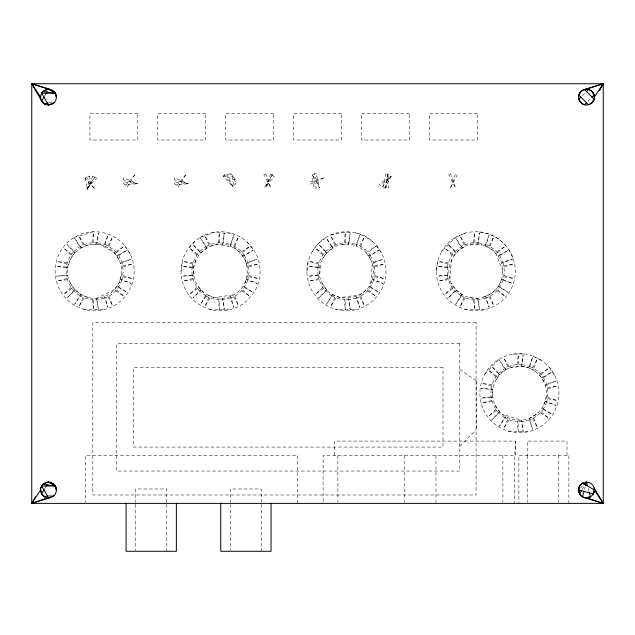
<?xml version="1.0" encoding="UTF-8"?>
<svg xmlns="http://www.w3.org/2000/svg" width="635" height="635" viewBox="0 0 635 635"><rect width="100%" height="100%" fill="white"/><g stroke="black" fill="none" stroke-linecap="round" stroke-linejoin="round"><path stroke-width="0.48" stroke-dasharray="3.17 2.38" d="M92.623 244.277L100.663 244.88L114.483 252.857L117.007 256.024L120.507 263.287A27.067 27.067 0 0 1 121.404 275.304L119.031 283.012L114.483 289.679A27.067 27.067 0 0 1 104.529 296.466C87.694 303.768 66.937 289.608 67.58 271.272C66.937 252.928 87.694 238.776 104.529 246.07L107.95 235.101L104.545 244.372L104.529 246.07A27.067 27.067 0 0 1 114.483 252.857M230.449 244.372L230.434 246.07C246.205 251.738 252.746 272.955 242.911 286.512A27.067 27.067 0 0 1 234.077 294.711C222.298 301.776 205.732 297.99 198.183 286.512A27.067 27.067 0 0 1 193.786 275.304C189.992 255.635 212.106 237.998 230.434 246.07L233.855 235.101L230.449 244.372L223.298 242.745L222.567 244.277L224.25 232.91L223.298 242.745M356.346 244.372L356.338 246.07A27.067 27.067 0 0 1 366.292 252.857L368.816 256.024L372.316 263.287A27.067 27.067 0 0 1 372.316 279.249C366.482 302.181 331.248 304.824 322.064 283.012C310.737 262.231 334.772 236.331 356.338 246.07L359.759 235.101L356.346 244.372L349.202 242.745L348.472 244.277L340.431 244.88M485.68 246.07L485.688 244.364L489.101 235.085L485.68 246.07C494.165 250.246 501.396 257.508 502.555 267.232C503.515 273.931 501.928 280.9 498.157 286.512C490.609 297.99 474.043 301.776 462.264 294.711C433.538 279.075 455.549 233.37 485.68 246.07A27.067 27.067 0 0 1 495.633 252.857L502.856 271.272M509.532 367.99L521.438 366.197L529.304 367.99L532.725 357.021L529.312 366.292L529.304 367.99C536.789 371.181 542.917 377.341 545.282 385.215A27.067 27.067 0 0 1 546.179 397.224C544.481 409.4 533.71 419.394 521.438 420.179A27.067 27.067 0 0 1 505.881 416.631C486.529 406.614 488.894 375.015 509.532 367.99A27.067 27.067 0 0 1 521.438 366.197L529.304 367.99L536.289 372.031M121.404 275.304L119.031 283.012L114.483 289.679L96.663 298.26L97.393 299.799L98.346 309.626L96.782 299.815L93.726 299.91L93.409 309.785L92.504 299.799M222.687 299.815L222.567 298.26L223.298 299.799L224.25 309.626L222.687 299.815L219.631 299.91L219.313 309.785L218.408 299.799M348.591 299.815L348.472 298.26L349.202 299.799L350.155 309.626L348.591 299.815L345.535 299.91L345.218 309.785L344.313 299.799M469.773 297.656L477.814 298.26L478.544 299.784L479.496 309.61L477.933 299.807L474.877 299.903L474.559 309.769L473.654 299.784M505.103 417.981L505.881 416.631L504.563 417.695L499.443 426.141L505.103 417.981L511.262 420.664L518.501 421.838L518.184 431.705L517.279 421.719M450.548 187.825L455.517 173.831L457.311 174.76L450.556 187.539M334.709 455.462L334.709 441.095L515.556 441.095L514.723 455.462L514.723 503.372M74.803 252.857L66.961 244.459L74.057 251.333L74.803 252.857L70.255 259.524L67.881 267.232L66.223 267.605L66.223 274.931L67.881 275.304L56.42 276.193L66.223 274.931M200.057 237.474A39.521 39.521 0 0 1 247.118 242.014L253.667 249.706A39.521 39.521 0 0 1 231.791 309.158A39.521 39.521 0 0 1 181.023 271.272L182.316 261.247A39.521 39.521 0 0 1 188.873 247.634L195.905 240.371L200.057 237.474L214.241 232.251L234.196 234.18M192.119 267.605L182.324 266.343L193.786 267.232L192.119 267.605L191.889 271.272L192.119 274.931L193.786 275.304L193.786 267.232L196.159 259.524M355.243 309.801A39.521 39.521 0 0 1 306.927 271.272C306.832 255.961 316.413 241.237 330.454 235.133C343.344 231.569 357.854 230.132 369.062 238.855C374.579 242.784 379.063 248.055 382.056 254.119A39.521 39.521 0 0 1 355.243 309.801L335.209 309.158M318.024 267.605L308.229 266.343L319.691 267.232L318.024 267.605L317.794 271.272L318.024 274.931L319.691 275.304L320.588 263.287M436.269 271.248L437.563 261.223L441.357 251.857L455.303 237.45L464.55 233.362A39.521 39.521 0 0 1 479.592 231.91C494.84 233.283 508.572 244.237 513.302 258.794A39.521 39.521 0 0 1 482.1 310.261A39.521 39.521 0 0 1 436.269 271.248L437.563 261.223M447.365 267.589L437.571 266.327L449.032 267.232L447.365 267.589L447.135 271.256L447.365 274.923L449.032 275.304L437.571 276.177L447.365 274.923M490.99 389.525L490.99 396.851L492.657 397.224L492.657 389.152L481.195 388.263L490.99 389.525L492.657 389.152M96.782 242.721L96.663 244.277L97.393 242.745L98.346 232.91L96.782 242.721C91.083 242.276 85.273 243.61 80.328 246.475L74.668 238.315L79.788 246.761L81.113 247.833L88.622 244.88M348.472 244.277L350.155 232.91L349.202 242.745M370.84 283.012L372.316 263.287L373.65 262.239L383.024 259.128L372.316 263.287M449.929 279.249L451.406 259.524M477.933 242.713L477.814 244.277L478.544 242.729L479.496 232.894L477.933 242.713C472.234 242.268 466.423 243.594 461.478 246.467L455.819 238.3L460.939 246.745L462.264 247.833L461.478 246.467M521.557 364.641L521.438 366.197L522.168 364.665L523.121 354.83L521.557 364.641C515.858 364.204 510.048 365.53 505.103 368.395L499.443 360.235L504.563 368.681L505.881 369.753L499.578 374.777L495.03 381.445M92.504 242.737L93.409 232.751L93.726 242.626M218.408 242.737L219.313 232.751L219.631 242.626L222.687 242.721M344.313 242.737L345.218 232.751L345.535 242.626L348.591 242.721M473.654 242.729L474.559 232.735L474.877 242.61M517.279 364.665L518.184 354.671L518.501 364.546M121.999 279.71L120.507 279.249L121.841 280.297L131.215 283.408L121.999 279.71L123.301 271.272L121.999 262.827L131.215 259.128L121.841 262.239L120.507 263.287L121.999 262.827M181.023 271.272L182.316 261.247M247.904 279.71L246.412 279.249L247.745 280.297L257.119 283.408L247.904 279.71L249.206 271.272L247.904 262.827L257.119 259.128L247.745 262.239L246.412 263.287L247.904 262.827M306.927 271.272L308.221 261.247M373.809 279.71L372.316 279.249L373.65 280.297L383.024 283.408L373.809 279.71L375.11 271.272L373.809 262.827M498.157 286.512L499.816 286.893L508.087 292.275L498.157 286.512L501.658 279.249L502.991 280.289L512.366 283.393L503.15 279.694L504.452 271.256L503.15 262.819L512.366 259.112L502.991 262.223L501.658 263.287L503.15 262.819M546.775 401.63L545.282 401.169L546.616 402.217L555.99 405.336L546.775 401.63L548.076 393.192L546.775 384.747L555.99 381.048L546.616 384.159L545.282 385.215L546.775 384.747M66.223 267.605L56.42 266.343L66.334 267.002C67.175 261.35 69.763 255.976 73.66 251.793M192.238 267.002C193.08 261.35 195.667 255.976 199.565 251.793L192.865 244.459L199.961 251.333L200.708 252.857L207.018 247.833L200.573 238.315L205.692 246.761L207.018 247.833M318.143 267.002C318.984 261.35 321.564 255.976 325.469 251.793L318.77 244.459L325.866 251.333L326.612 252.857L322.064 259.524M447.484 266.994C448.326 261.334 450.913 255.969 454.811 251.785L448.112 244.443L455.208 251.317L455.954 252.857L454.811 251.785M491.109 388.922C491.95 383.27 494.53 377.896 498.435 373.713L491.736 366.379L498.832 373.253L499.578 374.777L498.435 373.713M584.51 489.426L585.248 486.664M244.935 283.012L247.309 275.304M543.806 404.932L546.179 397.224M108.95 246.491L112.466 237.101L107.902 245.856L113.911 250.055L118.3 255.143L126.944 250.246L118.666 255.635L117.007 256.024L118.3 255.143M234.847 246.491L238.371 237.101L233.807 245.856L231.005 244.618M360.751 246.491L364.276 237.101L359.712 245.856L356.91 244.618M490.093 246.483L493.617 237.085L489.053 245.848L495.062 250.039L499.443 255.135L508.087 250.23L499.816 255.619L498.157 256.024L499.443 255.135M533.717 368.411L537.242 359.021L532.67 367.776L538.686 371.975L543.068 377.063L551.712 372.166L543.441 377.555L541.782 377.944L543.068 377.063M121.841 280.297L118.666 286.901L117.007 286.512L126.944 292.291L118.666 286.901M247.745 280.297L244.57 286.901L242.911 286.512L252.849 292.291L244.57 286.901M373.65 280.297L370.475 286.901L368.816 286.512L378.746 292.291L370.475 286.901M502.991 280.289L499.816 286.893M546.616 402.217L543.441 408.821L541.782 408.432L551.712 414.211L543.441 408.821M93.726 299.91L90.067 299.561L83.042 297.474L79.042 306.507L84.193 297.902M219.631 299.91L215.971 299.561L208.947 297.474L204.946 306.507L210.098 297.902M345.535 299.91L341.876 299.561L334.851 297.474L330.851 306.507L336.002 297.902M474.877 299.903L467.638 298.736L464.193 297.466L460.192 306.491L465.344 297.886M507.817 419.394L503.817 428.427L508.968 419.822M88.622 297.656L81.113 294.711L74.803 289.679L66.961 298.077L74.057 291.203L74.803 289.679L70.255 283.012M199.961 291.203L200.708 289.679L192.865 298.077L199.961 291.203L205.692 295.775L207.018 294.711L214.527 297.656L234.077 294.711M326.612 289.679L318.77 298.077L325.866 291.203L326.612 289.679L322.064 283.012M499.578 411.599L491.736 419.997L498.832 413.131L499.578 411.599L495.03 404.932M462.264 294.711L460.939 295.767L455.819 304.205L462.264 294.711L455.954 289.679L448.112 298.061L455.208 291.195L455.954 289.679L451.406 283.012M44.609 96.012L45.585 94.313M80.328 296.061L81.113 294.711L79.788 295.775L74.668 304.221L80.328 296.061L83.042 297.474M44.609 488.823L45.585 487.132M205.692 295.775L200.573 304.221L207.018 294.711M332.915 294.711L331.597 295.775L326.477 304.221L332.915 294.711L340.431 297.656L359.981 294.711L366.292 289.679M582.081 489.672L584.041 486.283M105.1 297.918L104.529 296.466L104.545 298.164L107.95 307.435L105.1 297.918C110.427 295.839 115.086 292.124 118.3 287.393M231.005 297.918L230.434 296.466L230.449 298.164L233.855 307.435L231.005 297.918C236.331 295.839 240.99 292.124 244.205 287.393M312.015 251.873L318.064 243.776L325.961 237.474M356.91 297.918L356.338 296.466L356.346 298.164L359.759 307.435L356.91 297.918C362.236 295.839 366.895 292.124 370.102 287.393M486.251 297.902L485.68 296.466L485.688 298.156L489.101 307.419L486.251 297.902C491.577 295.831 496.237 292.116 499.443 287.385M536.289 414.353L529.304 418.386L529.312 420.084L532.725 429.355L529.876 419.838C535.202 417.759 539.861 414.044 543.068 409.313M453.43 256.024L458.914 250.111L465.907 246.07M188.873 247.634L195.905 240.371M484.981 373.793L498.927 359.394M582.303 95.726L585.764 92.273M587.899 101.314L591.352 97.861M459.78 446.262L476.067 429.974M580.557 487.982L582.533 486.005M71.009 287.385L63.762 294.315L71.676 288.409L68.08 282.027L66.334 275.534M196.913 287.385L189.667 294.315L197.58 288.409L193.985 282.027L192.238 275.534L182.324 276.193L192.119 274.931M322.818 287.385L315.563 294.315L323.485 288.409L325.469 290.743M452.16 287.377L444.913 294.299L452.826 288.401L454.811 290.727M495.784 409.305L488.529 416.235L496.451 410.329L492.855 403.947L491.109 397.454L481.195 398.113L490.99 396.851M74.057 251.333L79.788 246.761M199.961 251.333L205.692 246.761M325.866 251.333L331.597 246.761L332.915 247.833L326.612 252.857L325.469 251.793M455.208 251.317L460.939 246.745M498.832 373.253L504.563 368.681M116.467 252.69L123.992 246.285L115.618 251.809M233.807 245.856L239.816 250.055L242.372 252.69L249.888 246.285L241.522 251.809M370.102 255.143L368.816 256.024L370.475 255.635L378.746 250.246L370.102 255.143L368.276 252.69L375.793 246.285L367.427 251.809M497.618 252.682L505.135 246.269L496.768 251.801M541.242 374.61L548.759 368.205L540.393 373.729M224.615 174.76L223.131 176.141L233.172 186.896L226.409 173.831L224.615 174.76L233.172 186.896M495.633 289.679L489.323 294.711L481.814 297.656M244.205 255.143L242.911 256.024L244.57 255.635L252.849 250.246L244.205 255.143L242.372 252.69M206.232 246.475L212.392 243.792L219.631 242.626M331.597 246.761L326.477 238.315L332.137 246.475L338.296 243.792L345.535 242.626M464.55 233.362L455.303 237.45A39.521 39.521 0 0 0 441.357 251.857M314.349 173.831L312.547 174.76L313.42 187.42L316.325 188.238L312.547 174.76L319.318 187.825L316.325 173.418L314.349 173.831L319.318 187.825M122.936 267.002L132.469 263.898L122.777 265.787M248.833 267.002L258.374 263.898L248.682 265.787M374.737 267.002L384.278 263.898L374.587 265.787M504.079 266.994L513.62 263.882L503.928 265.779M547.703 388.922L557.244 385.826L547.553 387.707M74.16 237.474L93.377 231.767M104.545 298.164L97.393 299.799M230.449 298.164L223.298 299.799M356.346 298.164L349.202 299.799M485.688 298.156L478.544 299.784M529.312 420.084L522.168 421.719L521.438 420.179L502.539 414.353M49.062 102.783L52.665 101.814M49.062 495.594L51.76 494.871M66.921 278.535L57.364 281.043L67.31 279.702M192.826 278.535L183.269 281.043L193.207 279.702M323.485 288.409L321.477 285.329L318.73 278.535L309.174 281.043L319.111 279.702M491.696 400.463L482.14 402.963L492.077 401.622M452.826 288.401L450.818 285.321L448.072 278.527L438.515 281.027L448.453 279.686M210.661 246.07L218.527 244.277L234.077 247.833L240.387 252.857L244.935 259.524L247.309 267.232M192.238 275.534L193.786 275.304M318.024 274.931L308.229 276.193L319.691 275.304M491.109 397.454L492.657 397.224M513.112 354.171C529.923 351.274 547.783 360.593 555.022 376.039A39.521 39.521 0 0 1 533.067 430.276A39.521 39.521 0 0 1 481.187 403.217A39.521 39.521 0 0 1 513.112 354.171L523.208 353.854M518.501 421.838L521.557 421.735L523.121 431.546L522.168 421.719M469.773 244.88L481.814 244.88M464.55 309.134L484.584 309.777M209.304 309.158L229.338 309.801M83.399 309.158L103.441 309.801M508.175 431.078L528.209 431.721M448.453 262.827L438.515 261.477L448.072 263.985M319.111 262.834L309.174 261.493L318.73 264.001M193.207 262.834L183.269 261.493L192.826 264.001M67.31 262.834L57.364 261.493L66.921 264.001M492.077 384.754L482.14 383.413L491.696 385.921M66.334 267.002L67.881 267.232M478.544 242.729L485.688 244.364M97.393 242.745L104.545 244.372M522.168 364.665L529.312 366.292M503.928 276.733L513.62 278.622L504.079 275.519M374.587 276.749L384.278 278.638L374.737 275.534M248.682 276.749L258.374 278.638L248.833 275.534M122.777 276.749L132.469 278.638L122.936 275.534M547.553 398.669L557.244 400.558L547.703 397.454M479.592 231.91L489.442 234.156L498.404 238.831L505.889 245.626M501.658 279.249L503.15 279.694M355.243 232.735L364.728 236.228L373.023 242.014M486.251 244.61L489.053 245.848M529.876 366.538L532.67 367.776M105.1 244.618L107.902 245.856M461.478 296.045L464.193 297.466M533.067 356.1L542.028 360.775M332.137 296.061L334.851 297.474M206.232 296.061L208.947 297.474M359.712 245.856L365.72 250.055L368.276 252.69M496.768 290.711L505.135 296.235L497.618 289.838M367.427 290.727L375.793 296.251L368.276 289.846M540.393 412.647L548.759 418.171L541.242 411.766M241.522 290.727L249.888 296.251L242.372 289.846M115.618 290.727L123.992 296.251L116.467 289.846M459.78 369.403L476.067 380.651M460.939 295.767L455.208 291.195M331.597 295.775L325.866 291.203M504.563 417.695L498.832 413.131M79.788 295.775L74.057 291.203M452.826 254.111L444.913 248.206L452.16 255.143M496.451 376.047L488.529 370.141L495.784 377.071M323.485 254.127L315.563 248.222L322.818 255.151M197.58 254.127L189.667 248.222L196.913 255.151M71.676 254.127L63.762 248.222L71.009 255.151M199.565 251.793L200.708 252.857M198.183 286.512L203.668 292.433M496.451 410.329L498.435 412.663M247.118 242.014L253.667 249.706M197.58 288.409L199.565 290.743M71.676 288.409L73.66 290.743M124.738 245.65L130.254 254.119A39.521 39.521 0 0 1 95.067 310.785A39.521 39.521 0 0 1 58.682 254.889A39.521 39.521 0 0 1 124.738 245.65L130.254 254.119M539.258 374.777L543.806 381.445M366.292 252.857L370.84 259.524M114.483 252.857L119.031 259.524M549.513 367.57L555.022 376.039M376.547 245.65L382.056 254.119M465.344 244.626L460.192 236.014L464.193 245.047M508.968 366.562L503.817 357.949L507.817 366.982M336.002 244.642L330.851 236.029L334.851 245.062M210.098 244.642L204.946 236.029L208.947 245.062M84.193 244.642L79.042 236.029L83.042 245.062M505.103 368.395L505.881 369.753M332.137 246.475L332.915 247.833M80.328 246.475L81.113 247.833M499.816 255.619L502.991 262.223M543.441 377.555L546.616 384.159M370.475 255.635L373.65 262.239M244.57 255.635L247.745 262.239M118.666 255.635L121.841 262.239M489.053 296.664L493.617 305.419L490.093 296.029M532.67 418.6L537.242 427.355L533.717 417.965M359.712 296.68L364.276 305.435L360.751 296.045M233.807 296.68L238.371 305.435L234.847 296.045M107.902 296.68L112.466 305.435L108.95 296.045M508.913 249.69L513.302 258.794M529.304 418.386L529.876 419.838M588.216 488.506L588.955 491.268M447.484 275.519L448.072 278.527M318.143 275.534L318.73 278.535M521.438 420.179L521.557 421.735M477.814 298.26L477.933 299.807M96.663 298.26L96.782 299.815M568.873 503.372L568.873 455.462L518.866 455.462L518.866 503.372M567.015 455.462L567.015 441.095L527.32 441.095L527.32 455.462M558.8 455.462L558.8 502.388M527.717 455.462L527.717 502.388M515.556 441.095L515.556 455.462L323.104 455.462L323.104 503.372M502.888 455.462L502.888 502.388M476.544 380.651L476.544 429.974M435.959 455.462L435.959 502.388M404.805 455.462L404.805 502.388M337.876 455.462L337.876 502.388M297.656 503.372L297.656 455.462L85.654 455.462L85.654 502.388M261.461 502.412L261.461 488.998L230.322 488.998L230.322 502.412M261.461 504.349L261.461 551.275M230.322 504.349L230.322 550.299M166.783 502.412L166.783 488.998L135.644 488.998L135.644 502.412M166.783 504.349L166.783 551.275M135.644 504.349L135.644 550.299M330.454 235.133A39.521 39.521 0 0 1 350.25 231.934M387.961 173.831L385.977 188.238L388.89 187.42L387.961 173.831L385.977 173.418L382.984 187.825L384.969 188.238L387.961 173.831M89.638 176.022L87.17 189.397L85.161 178.53L89.638 176.022M123.595 178.824L123.388 179.816L137.549 183.785L124.396 184.69L123.388 181.84L137.549 183.785L123.928 177.871L123.595 178.824M174.339 178.824L174.133 179.816L188.301 183.785L175.141 184.69L174.133 181.84L188.301 183.785L174.681 177.871L174.339 178.824M270.677 173.831L265.708 187.825L272.478 174.76L270.677 173.831M92.758 176.244L87.17 189.397L94.655 177.133L92.758 176.244M391.089 176.228L385.04 187.992L382.048 187.095L391.089 176.228L379.174 184.11L379.722 185.007L380.389 185.817L391.089 176.228M236.045 182.832L233.966 186.253L231.378 173.831L236.045 182.832M134.684 174.839L127.198 187.095L126.325 186.515L125.547 185.817L134.684 174.839M185.587 174.839L178.11 187.095L176.451 185.817L185.587 174.839M272.177 174.839L264.692 187.095L274.344 177.086L272.177 174.839M94.972 177.062L86.408 189.19L96.449 178.443L94.972 177.062M85.622 177.705L84.931 178.443L94.972 189.19L86.408 177.062L85.622 177.705M264.779 174.236L263.914 174.76L270.677 187.825L265.708 173.831L264.779 174.236M449.62 174.236L448.747 174.76L455.517 187.825L450.548 173.831L449.62 174.236M323.556 178.014L310.555 184.11L309.872 182.134L323.556 178.014M230.1 173.72L223.528 176.228L236.196 180.046L230.1 173.72M137.811 113.665L89.908 113.665L89.908 140.017L137.811 140.017L137.811 113.665M205.692 113.665L157.79 113.665L157.79 140.017L205.692 140.017L205.692 113.665M273.574 113.665L225.671 113.665L225.671 140.017L273.574 140.017L273.574 113.665M341.455 113.665L293.545 113.665L293.545 140.017L341.455 140.017L341.455 113.665M409.329 113.665L361.426 113.665L361.426 140.017L409.329 140.017L409.329 113.665M477.258 113.665L429.355 113.665L429.355 140.017L477.258 140.017L477.258 113.665M476.067 322.532L92.829 322.532L92.829 494.983L476.067 494.983L476.067 322.532M459.78 343.606L116.776 343.606L116.776 471.035L459.78 471.035L459.78 343.606M443.008 367.562L133.548 367.562L133.548 447.08L443.008 447.08L443.008 367.562"/><path stroke-width="0.95" d="M581.596 490.522L579.636 493.911C577.652 490.149 578.771 485.235 582.533 483.108L594.384 489.958L603.25 503.372L31.75 503.372L31.75 83.725L603.25 83.725L603.25 503.372L584.438 497.594C579.533 496.348 577.144 490.395 579.636 486.005L582.533 483.108M582.533 496.8L584.01 491.268M585.494 485.735L586.486 482.052L583.851 484.688M593.328 493.911L594.384 489.958L593.328 493.911L578.58 489.958M594.749 98.608L592.074 102.727L588.526 104.775L578.85 95.091L579.636 93.186L582.533 90.297L603.25 83.725L599.472 90.345M593.328 101.092L594.122 99.187L584.438 89.503L603.25 83.725L599.408 90.234M35.528 496.753L31.75 503.372L50.562 497.594M40.251 488.482L42.926 484.37L48.514 482.052L54.102 484.37M44.117 96.853L41.672 101.092L44.561 103.981L48.165 103.021M46.069 93.472L47.053 91.773M44.117 489.672L41.672 493.911L44.561 496.8L48.165 495.84M46.069 486.283L47.053 484.592M578.85 95.091L580.898 91.551M592.074 102.727L594.122 99.187M585.018 484.592L586.486 482.052L587.47 485.735M603.25 83.725L594.384 97.139A7.906 7.906 0 0 1 582.533 103.981L579.636 101.092L578.85 99.187L580.922 97.107M54.102 102.727L48.514 105.045L41.672 93.186L42.926 91.551L48.514 89.233L55.364 93.186L56.42 97.139A7.906 7.906 0 0 1 44.561 103.981L41.672 101.092L31.75 83.725L50.562 89.503M586.454 91.583L588.526 89.503C591.899 90.424 594.368 93.647 594.384 97.139A7.906 7.906 0 0 0 582.533 90.297A7.906 7.906 0 0 0 582.533 103.981L584.438 104.775L586.51 102.703M592.042 97.171L594.122 95.091L592.074 91.551M44.561 496.8L41.672 493.911L40.616 489.958L31.75 503.372L54.102 495.546M589.201 492.189L590.439 496.8L586.486 497.864L584.438 497.594M590.439 496.8L586.486 497.864L603.25 503.372L594.122 487.91M41.672 93.186L55.364 93.186L56.42 97.139A7.906 7.906 0 0 0 44.561 90.297A7.906 7.906 0 0 0 44.561 103.981M48.514 482.052L55.364 486.005L56.42 489.958L55.364 486.005L41.672 486.005L48.514 497.864M586.486 89.233L588.526 89.503M42.926 91.551L55.364 93.186M42.926 484.37L55.364 486.005M48.514 89.233L31.75 83.725L40.616 97.139M49.316 89.567L54.102 91.551M578.85 99.187L580.898 102.727M271.042 503.372L271.042 551.275L220.742 551.275L220.742 503.372M176.363 503.372L176.363 551.275L126.063 551.275L126.063 503.372M42.926 495.546A7.906 7.906 0 0 0 56.15 491.998A7.906 7.906 0 0 0 46.474 482.322A7.906 7.906 0 0 0 42.926 495.546M580.898 495.546A7.906 7.906 0 0 0 594.122 491.998A7.906 7.906 0 0 0 584.438 482.322A7.906 7.906 0 0 0 580.898 495.546"/></g></svg>
